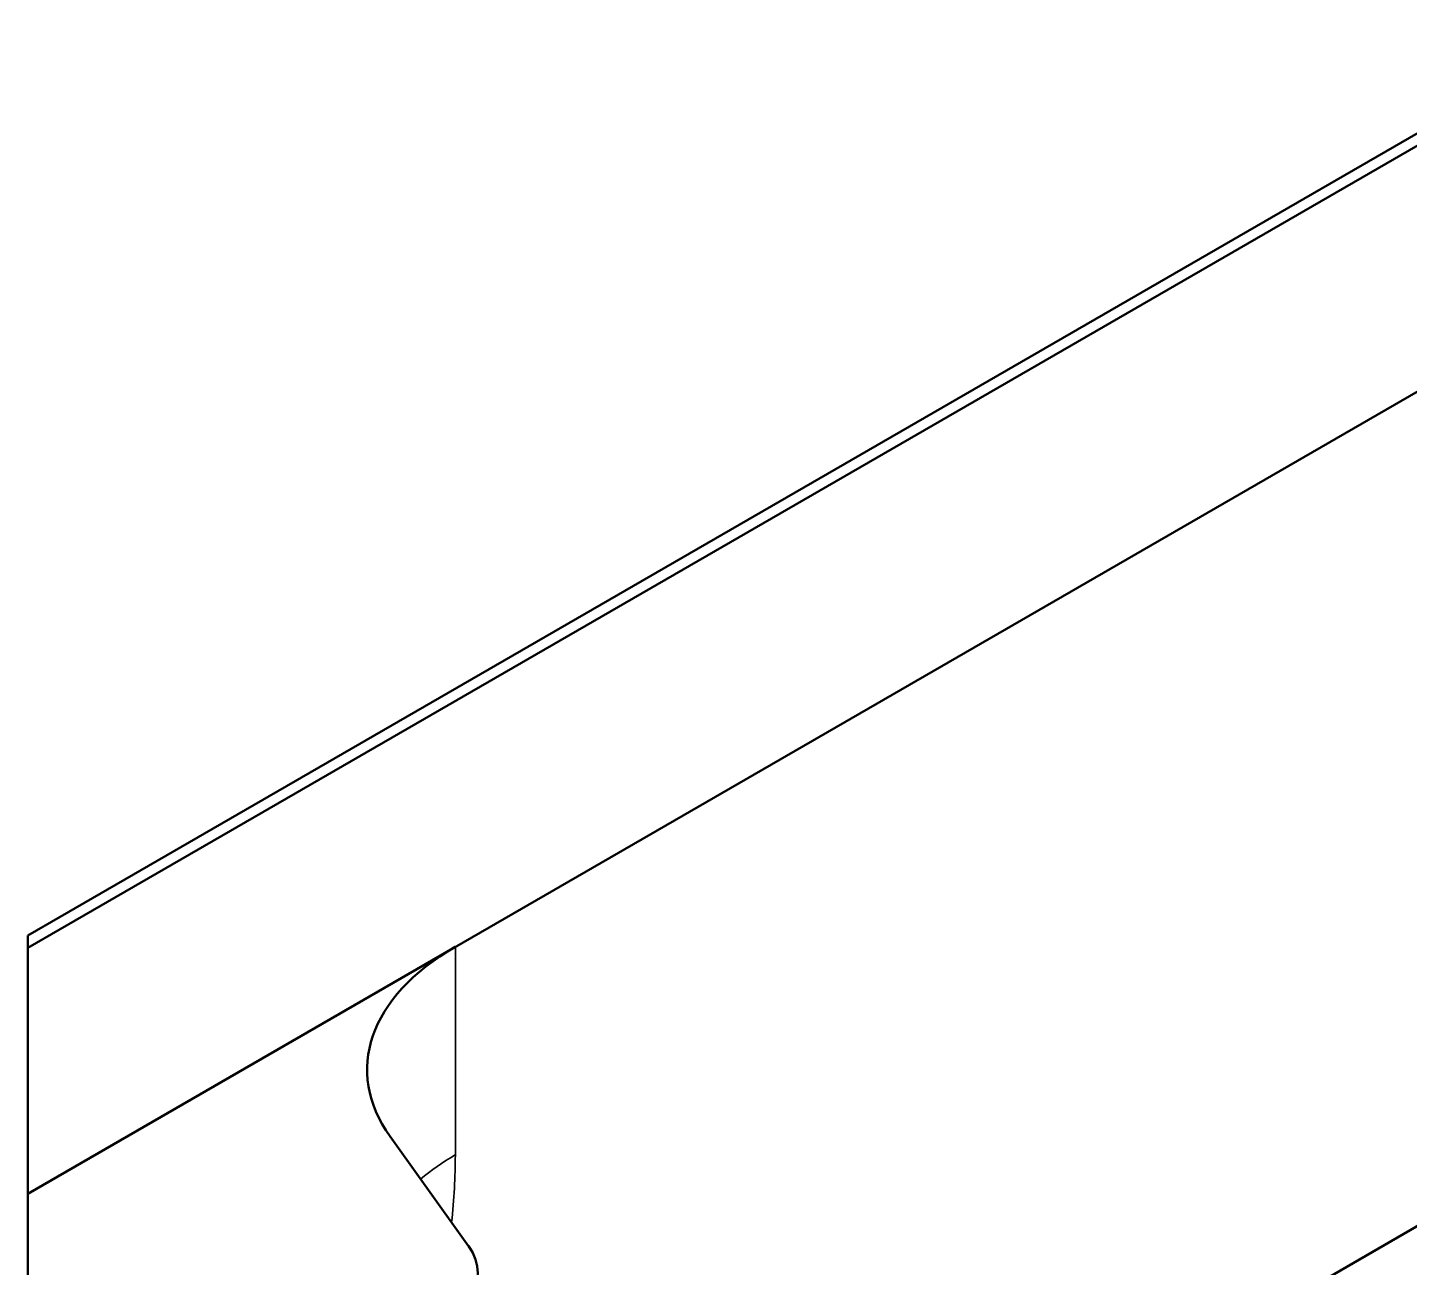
# Model space of a CAD drawing. Header units: inches. Extents: x -24.6 to 49, y -43 to 20.8.
# Drawn here: x -20.995 to -19.912, y 17.164 to 18.136 of the extents above; entities that cross this region are included whole.
import ezdxf

# ---------------------------------------------------------------- set-up
doc = ezdxf.new("R2010")
doc.units = ezdxf.units.IN
doc.header["$MEASUREMENT"] = 0
doc.layers.add('Visible (ANSI)', color=7, linetype='Continuous', lineweight=50)
doc.layers.add('Visible Narrow (ANSI)', color=7, linetype='Continuous', lineweight=35)

msp = doc.modelspace()

# ---------------------------------------------------------------- linework, layer by layer
at = {"layer": 'Visible (ANSI)'}
for p, q in [((-20.995, 17.4238), (-18.406, 18.9186)), ((-18.406, 18.9089), (-20.995, 17.4142)), ((-18.406, 18.7161), (-20.995, 17.2213)), ((-20.9397, 16.5989), (-18.3829, 18.0751)), ((-20.995, 15.3099), (-20.995, 17.4238)), ((-20.995, 17.2213), (-20.6597, 17.4149)), ((-20.6493, 17.1803), (-20.7109, 17.2663))]:
    msp.add_line(p, q, dxfattribs=at)
for centre, major_axis, start_param in [((-20.4927, 17.3185), (-0.2362, 0), 5.497787), ((-20.7366, 17.1595), (0.0945, 0), 5.105088)]:
    msp.add_ellipse(centre, major_axis=major_axis, ratio=0.57735, start_param=start_param, end_param=6.675884, dxfattribs=at)
at = {"layer": 'Visible Narrow (ANSI)'}
msp.add_line((-20.6597, 17.2517), (-20.6597, 17.4149), dxfattribs=at)
msp.add_ellipse((-20.4927, 17.1553), major_axis=(0.2362, 0), ratio=0.57735, start_param=2.356194, end_param=2.536404, dxfattribs=at)
msp.add_open_spline([(-20.6626, 17.1989), (-20.6606, 17.217), (-20.6597, 17.2346), (-20.6597, 17.2517)], degree=3, dxfattribs=at)

doc.saveas('drawing.dxf')
